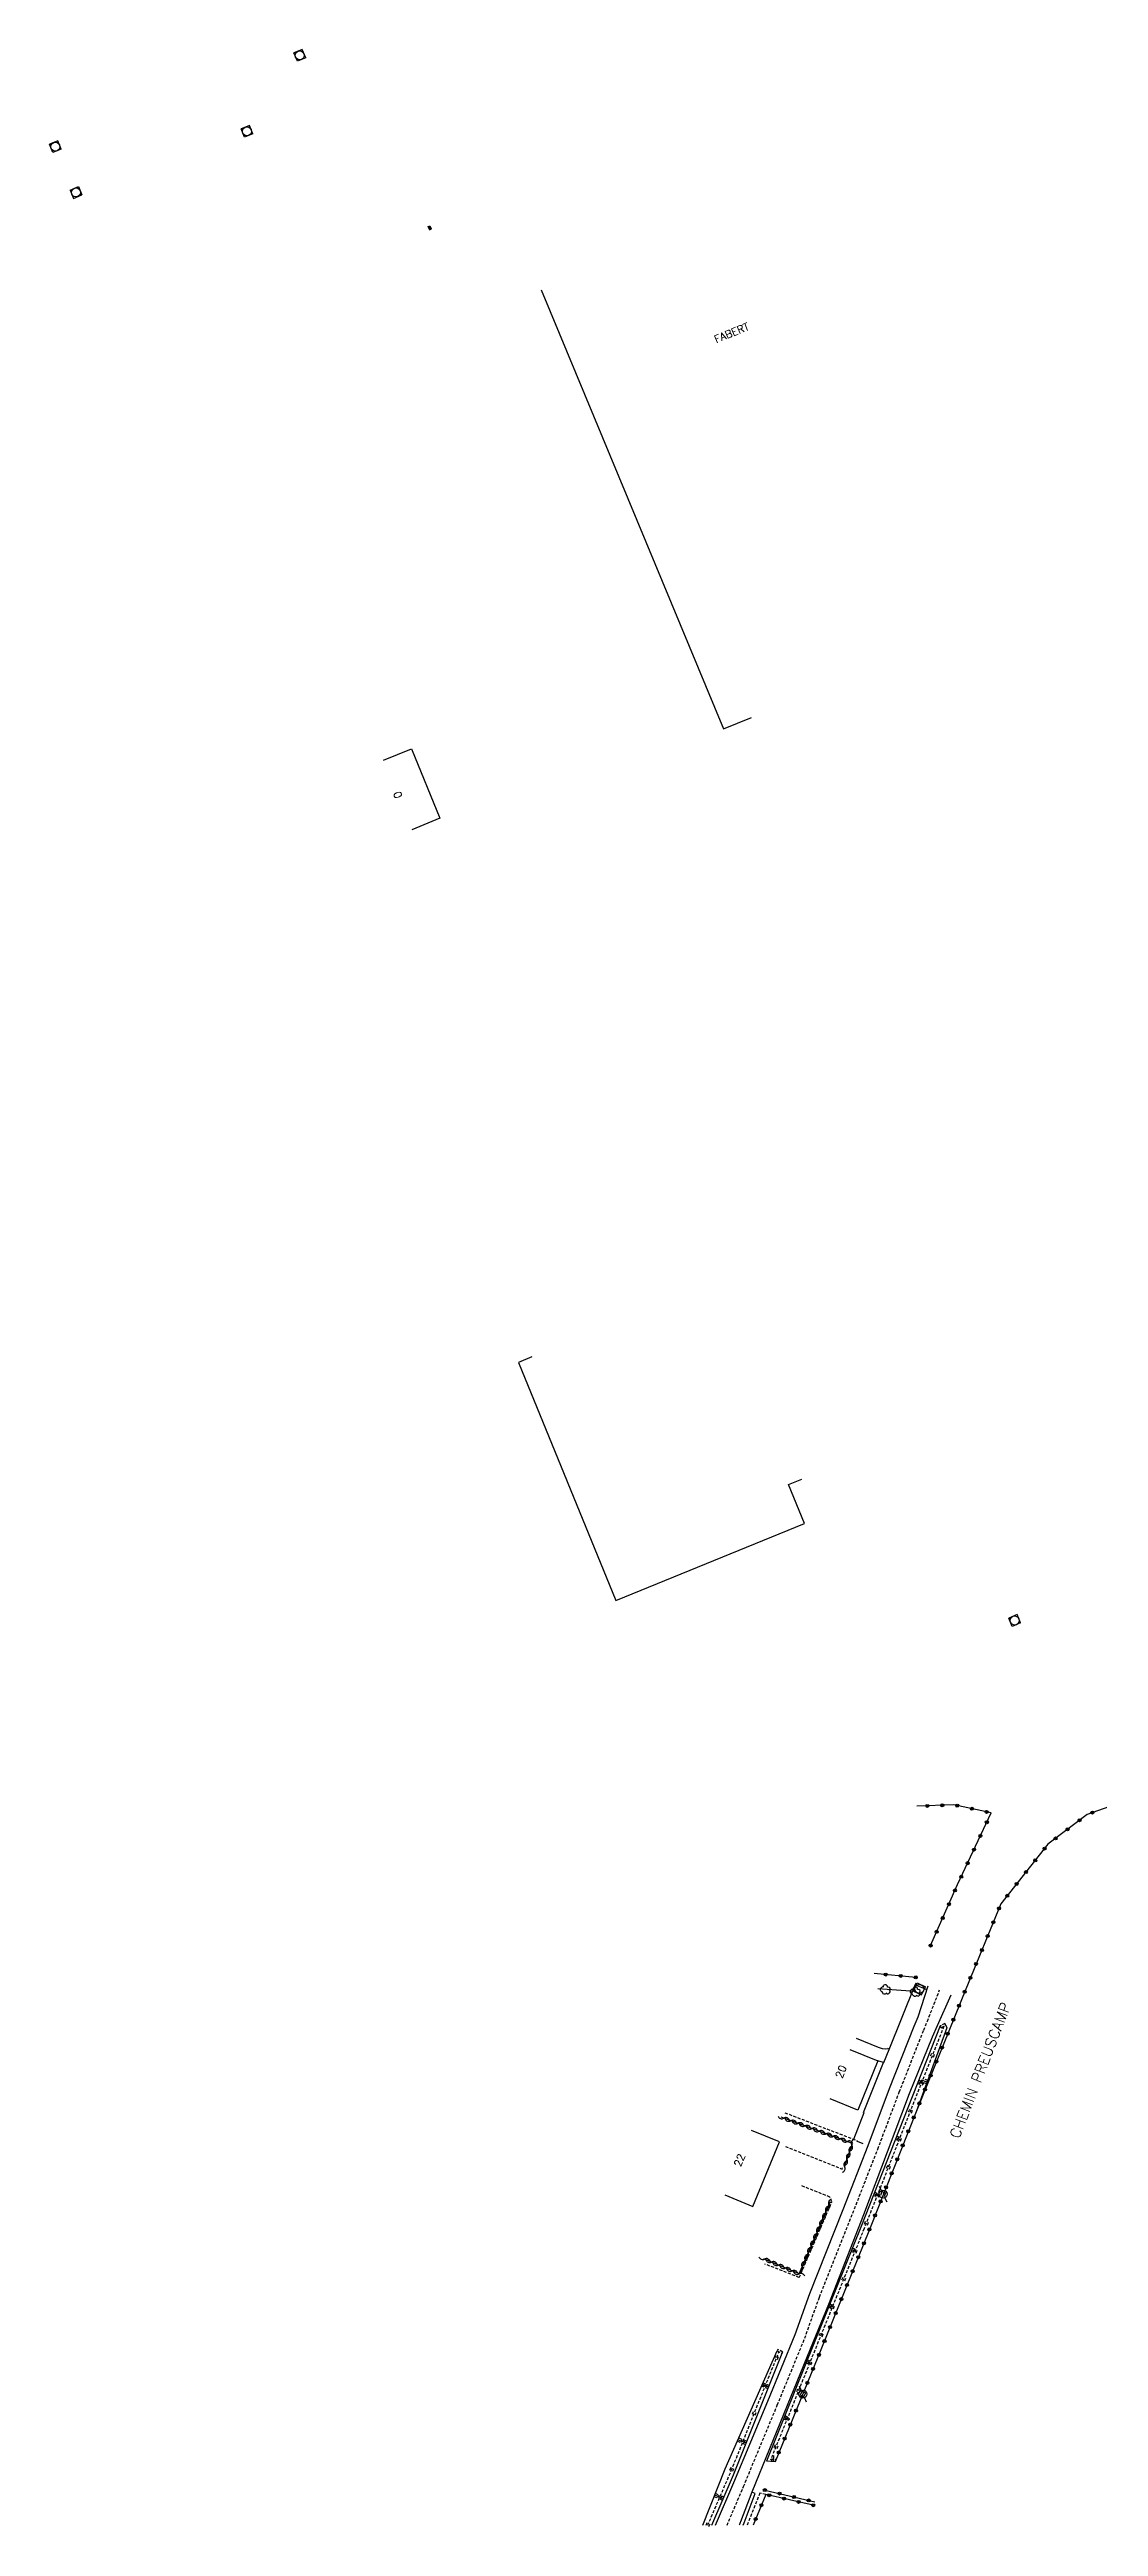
# Model space of a CAD drawing. Header units: millimetres. Extents: x 112999 to 114000, y 149000 to 150000.
# Drawn here: x 113570.4 to 113744.6, y 148999.8 to 149411.1 of the extents above; entities that cross this region are included whole.
import ezdxf
from ezdxf.enums import TextEntityAlignment as Align

# ---------------------------------------------------------------- set-up
doc = ezdxf.new("R2010")
doc.units = ezdxf.units.MM
doc.linetypes.add('DASHED', pattern=[0.75, 0.5, -0.25])
doc.layers.get('0').update_dxf_attribs({"linetype": 'CONTINUOUS'})
for name, color, linetype in [('W0001', 6, 'DASHED'), ('W0008', 7, 'CONTINUOUS'), ('W0100', 7, 'CONTINUOUS'), ('W0112', 1, 'DASHED'), ('W0211', 2, 'CONTINUOUS'), ('W0220', 5, 'DASHED'), ('W0300', 7, 'CONTINUOUS'), ('W0302', 3, 'CONTINUOUS'), ('W0310', 3, 'CONTINUOUS'), ('W0322', 7, 'CONTINUOUS'), ('W0334', 7, 'CONTINUOUS'), ('W0400', 7, 'CONTINUOUS'), ('W0420', 7, 'CONTINUOUS'), ('W0471', 7, 'CONTINUOUS'), ('W0984', 7, 'CONTINUOUS'), ('W0989', 7, 'CONTINUOUS'), ('W0991', 7, 'CONTINUOUS')]:
    doc.layers.add(name, color=color, linetype=linetype)
doc.styles.get("Standard").update_dxf_attribs({"font": 'romans.shx', "width": 0.85})

# ---------------------------------------------------------------- blocks, each defined once
blk = doc.blocks.new('T400')
for p, q in [((-0.15, 0.3), (0.15, 0.3)), ((-0.15, -0.25), (-0.15, 0.3)), ((-0.15, 0.15), (0.15, 0.15)), ((-0.15, 0), (0.15, 0)), ((0.15, 0.3), (0.15, -0.25)), ((-0.15, -0.15), (0.15, -0.15)), ((-0.15, -0.25), (-0.15, -0.3)), ((-0.15, -0.3), (0.15, -0.3)), ((0.15, -0.3), (0.15, -0.25))]:
    blk.add_line(p, q)
blk = doc.blocks.new('T420')
for p, q in [((0.75, 0.75), (-0.75, 0.75)), ((-0.75, 0.75), (-0.75, -0.75)), ((0.75, 0.75), (0.75, -0.75)), ((0.75, -0.75), (-0.75, -0.75))]:
    blk.add_line(p, q)
blk.add_ellipse((0, 0), major_axis=(-0.53, 0.53), ratio=1, start_param=3.926991, end_param=10.210176)
blk = doc.blocks.new('T471')
for p, q in [((-0.333334, 0.333334), (-0.333334, -0.333334)), ((-0.333334, 0.333334), (0.333334, 0.333334)), ((-0.333334, 0), (0, 0)), ((0.500001, 0.500001), (1.000002, 1.000002)), ((-0.500001, -0.500001), (-1.000002, -1.000002)), ((-0.333334, -0.333334), (0.333334, -0.333334))]:
    blk.add_line(p, q)
blk.add_ellipse((0, 0), major_axis=(0.471405, 0.471405), ratio=1, start_param=5.4977871438, end_param=11.780972451)
blk = doc.blocks.new('t211o')
at = {"color": 0, "linetype": 'Continuous'}
for p, q in [((-0.29, 0.5), (-0.29, 0)), ((0, 1), (0, 0)), ((0.29, 0.5), (0.29, 0))]:
    blk.add_line(p, q, dxfattribs=at)
blk = doc.blocks.new('t220o')
at = {"color": 0, "linetype": 'Continuous'}
for p, q in [((-0.25, 0.25), (0.25, 0.25)), ((-0.25, -0.25), (0.25, -0.25))]:
    blk.add_line(p, q, dxfattribs=at)
blk = doc.blocks.new('t310o')
at = {"color": 0, "linetype": 'Continuous'}
for centre, start, end in [((-0.5, 0.38), 216.8699, 323.1304), ((0.5, -0.37), 36.8699, 143.1303)]:
    blk.add_arc(centre, 0.625, start, end, dxfattribs=at)
blk = doc.blocks.new('t322o')
at = {"color": 0, "linetype": 'Continuous'}
for radius in [0.25, 0.15]:
    blk.add_circle((0, 0), radius, dxfattribs=at)
blk = doc.blocks.new('T300')
for p, q in [((-0.8, 0.51), (-0.86, 0.34)), ((-0.86, 0.34), (-0.86, 0.17)), ((-0.86, 0.17), (-0.74, 0.06)), ((-0.69, 0.63), (-0.8, 0.51)), ((-0.8, -0.06), (-0.74, 0.06)), ((-0.74, 0.06), (-0.69, 0.11)), ((-0.57, 0.69), (-0.69, 0.63)), ((-0.46, 0.69), (-0.57, 0.69)), ((-0.29, 0.63), (-0.46, 0.69)), ((-0.29, 0.63), (-0.17, 0.74)), ((-0.23, 0.57), (-0.29, 0.63)), ((-0.17, 0.74), (-0.06, 0.8)), ((-0.06, 0.8), (0.06, 0.8)), ((0.06, 0.8), (0.23, 0.74)), ((0.23, 0.74), (0.34, 0.63)), ((0.34, 0.63), (0.4, 0.51)), ((0.46, 0.46), (0.34, 0.46)), ((0.4, 0.51), (0.4, 0.46)), ((0.57, 0.4), (0.46, 0.46)), ((0.57, 0.4), (0.69, 0.29)), ((0.69, 0.29), (0.74, 0.17)), ((0.74, 0.06), (0.69, -0.17)), ((0.74, 0.17), (0.74, 0.06)), ((-0.8, -0.17), (-0.8, -0.06)), ((-0.8, -0.23), (-0.8, -0.17)), ((-0.74, -0.34), (-0.8, -0.23)), ((-0.69, -0.4), (-0.74, -0.34)), ((-0.51, -0.46), (-0.69, -0.4)), ((-0.4, -0.46), (-0.51, -0.46)), ((-0.4, -0.46), (-0.34, -0.46)), ((-0.34, -0.46), (-0.34, -0.4)), ((-0.34, -0.51), (-0.34, -0.46)), ((-0.29, -0.63), (-0.34, -0.51)), ((-0.17, -0.74), (-0.29, -0.63)), ((-0.06, -0.8), (-0.17, -0.74)), ((0.06, -0.8), (-0.06, -0.8)), ((0.17, -0.74), (0.06, -0.8)), ((0.23, -0.69), (0.17, -0.74)), ((0.29, -0.46), (0.23, -0.46)), ((0.29, -0.63), (0.23, -0.69)), ((0.46, -0.4), (0.29, -0.46)), ((0.34, -0.51), (0.29, -0.63)), ((0.34, -0.51), (0.34, -0.46)), ((0.57, -0.34), (0.46, -0.4)), ((0.63, -0.29), (0.57, -0.34)), ((0.69, -0.17), (0.63, -0.29))]:
    blk.add_line(p, q)

msp = doc.modelspace()

# ---------------------------------------------------------------- linework, layer by layer
at = {"layer": 'W0001'}
msp.add_lwpolyline([(113682.87, 149000), (113685.49, 149006.16), (113685.61, 149006.44), (113691.22, 149019.96), (113695.77, 149031.05), (113698.23, 149037.91), (113703.75, 149051.83), (113707.91, 149062.47), (113711.48, 149071.94), (113715.54, 149082.23), (113716.14, 149083.71), (113718.18, 149088.9)], dxfattribs=at)
at = {"layer": 'W0008'}
msp.add_lwpolyline([(113680.98, 149000), (113684.02, 149007.11), (113689.63, 149020.62), (113694.17, 149031.67), (113696.62, 149038.52), (113702.15, 149052.46), (113706.3, 149063.09), (113709.88, 149072.56), (113713.94, 149082.87), (113714.59, 149084.44), (113716.28, 149089.6)], dxfattribs=at)
msp.add_lwpolyline([(113720.03, 149088.06), (113717.75, 149082.94), (113716.96, 149081.05), (113713.14, 149071.64), (113709.49, 149061.94), (113705.52, 149051.57), (113699.75, 149036.68), (113697.2, 149030.45), (113692.88, 149019.89), (113686.99, 149005.53), (113685.09, 149000.59, 0.000732), (113684.87, 149000, -0.020173)], format="xyb", dxfattribs=at)
at = {"layer": 'W0100'}
for points in [[(113651.99, 149371.23), (113682.29, 149298.33), (113686.91, 149300.23)], [(113625.82, 149293.15), (113630.45, 149295.04), (113635.18, 149283.48), (113630.55, 149281.59)], [(113650.48, 149194.03), (113648.25, 149193.11), (113664.42, 149153.56), (113695.72, 149166.36), (113693.1, 149172.83), (113695.28, 149173.71)], [(113703.26, 149079.01), (113707.9, 149077.15), (113704.62, 149068.95), (113699.98, 149070.8)], [(113682.53, 149054.87), (113687.15, 149052.97), (113691.56, 149063.69), (113686.93, 149065.59)]]:
    msp.add_lwpolyline(points, dxfattribs=at)
at = {"layer": 'W0112'}
for points in [[(113719.07, 149083.36), (113718.28, 149082.94), (113718.43, 149082.64), (113719.22, 149083.05)], [(113692.03, 149028.57), (113692.13, 149028.78), (113691.3, 149029.21), (113691.2, 149029)]]:
    msp.add_lwpolyline(points, close=True, dxfattribs=at)
for points in [[(113692.47, 149068.52), (113704.5, 149063.87), (113704.43, 149063.71)], [(113692.57, 149062.92), (113702, 149059.15), (113702.06, 149059.37)], [(113694.87, 149041.15), (113700.3, 149053.72), (113699.96, 149054.51), (113695.26, 149056.39)], [(113694.87, 149041.15), (113689.16, 149043.38)], [(113689.32, 149005.11), (113688.33, 149005.36), (113686.19, 149000)]]:
    msp.add_lwpolyline(points, dxfattribs=at)
at = {"layer": 'W0211'}
for points in [[(113718.28, 149082.94), (113712.91, 149069.33), (113705.08, 149049.51), (113697.22, 149030), (113689.45, 149010.64)], [(113719.22, 149083.05), (113719.36, 149082.59), (113714.26, 149068.69)], [(113678.86, 149000), (113682.55, 149009.37), (113691.2, 149029)], [(113680.33, 149000), (113683.96, 149008.38), (113692.03, 149028.57)], [(113690.84, 149010.55), (113689.45, 149010.64)]]:
    msp.add_lwpolyline(points, dxfattribs=at)
at = {"layer": 'W0220'}
for points in [[(113718.87, 149082.87), (113713.41, 149069.02), (113705.64, 149049.27), (113697.73, 149029.76), (113690.09, 149010.81)], [(113679.66, 149000), (113683.58, 149009.08), (113691.51, 149028.84)]]:
    msp.add_lwpolyline(points, dxfattribs=at)
at = {"layer": 'W0302'}
msp.add_lwpolyline([(113714.1, 149088.63), (113707.94, 149089.08)], dxfattribs=at)
at = {"layer": 'W0310'}
for points in [[(113702.39, 149059.58), (113703.73, 149063.41), (113691.85, 149067.78)], [(113694.85, 149041.75), (113700.04, 149053.79)], [(113694.85, 149041.75), (113689, 149044.25)]]:
    msp.add_lwpolyline(points, dxfattribs=at)
at = {"layer": 'W0322'}
for points in [[(113774.03, 149129.6), (113758.21, 149123.51), (113742.68, 149118.05), (113736.16, 149113.09), (113728.36, 149103.22), (113722.52, 149089.05), (113714.26, 149068.69), (113706.52, 149049.13), (113698.57, 149029.4), (113690.84, 149010.55)], [(113716.69, 149096.28), (113721.16, 149106.41), (113726.75, 149118.3), (113720.55, 149119.63), (113714.42, 149119.41)], [(113714.22, 149091), (113707.32, 149091.65)], [(113697.19, 149003.34), (113689.32, 149005.11), (113687.2, 149000)], [(113689.15, 149005.84), (113697.47, 149003.88)]]:
    msp.add_lwpolyline(points, dxfattribs=at)
at = {"layer": 'W0334'}
for points in [[(113703.91, 149064.15), (113705.66, 149068.53), (113705.56, 149068.56), (113708.84, 149076.83), (113708.91, 149076.85), (113709.8, 149079.02), (113714.14, 149089.78), (113714.26, 149090.11)], [(113714.14, 149089.78), (113715.78, 149089.08)], [(113715.95, 149088.97), (113715.78, 149089.05)], [(113709.7, 149079.1), (113709.24, 149079.06), (113708.68, 149079.13), (113708.04, 149079.37), (113704.36, 149080.84)], [(113709.8, 149079.02), (113709.7, 149079.1), (113709.56, 149079.18)], [(113708.84, 149076.83), (113707.9, 149077.15)], [(113704.49, 149063.82), (113705.41, 149063.42)], [(113685.57, 149000), (113685.73, 149000.43), (113687.57, 149005.26), (113686.99, 149005.53)]]:
    msp.add_lwpolyline(points, dxfattribs=at)

# ---------------------------------------------------------------- block references
at = {"layer": 'W0211'}
for p, rotation in [((113716.08, 149073.66), 69.85231244942929), ((113714.61, 149073.64), 248.487582484226), ((113710.94, 149064.34), 248.434067235909), ((113707.26, 149055.04), 248.434067235909), ((113703.56, 149045.75), 248.056010395305), ((113699.82, 149036.47), 248.056010395305), ((113696.09, 149027.19), 248.139332034174), ((113688.72, 149023.38), 246.219676633833), ((113689.79, 149022.97), 68.2287801260486), ((113692.37, 149017.91), 248.139332034174), ((113684.69, 149014.22), 246.219676633833), ((113686.08, 149013.68), 68.2287801260486), ((113690.55, 149010.57), 356.351355854999), ((113680.83, 149005), 248.502247411944), ((113682.26, 149004.44), 66.5793651587353)]:
    msp.add_blockref('t211o', p, dxfattribs=dict(at, rotation=rotation))
at = {"layer": 'W0220'}
for p, rotation in [((113716.96, 149078.03), 248.50970401887), ((113715.13, 149073.38), 248.50970401887), ((113713.3, 149068.73), 248.514912215339), ((113711.47, 149064.08), 248.514912215339), ((113709.64, 149059.42), 248.514912215339), ((113707.81, 149054.77), 248.514912215339), ((113705.98, 149050.12), 248.514912215339), ((113704.11, 149045.48), 247.934718166788), ((113702.23, 149040.85), 247.934718166788), ((113700.35, 149036.21), 247.934718166788), ((113698.47, 149031.58), 247.934718166788), ((113691.12, 149027.88), 68.13553303679821), ((113696.6, 149026.94), 248.017399594424), ((113689.26, 149023.24), 68.13553303679821), ((113694.73, 149022.31), 248.017399594424), ((113687.4, 149018.6), 68.13553303679821), ((113692.85, 149017.67), 248.017399594424), ((113685.54, 149013.96), 68.13553303679821), ((113690.98, 149013.03), 248.017399594424), ((113683.68, 149009.32), 68.13553303679821), ((113681.7, 149004.73), 66.6443378022735), ((113679.72, 149000.14), 66.6443378022735)]:
    msp.add_blockref('t220o', p, dxfattribs=dict(at, rotation=rotation))
at = {"layer": 'W0300', "rotation": 175.829206960243}
for p in [(113709.11, 149089), (113714.1, 149088.63)]:
    msp.add_blockref('T300', p, dxfattribs=at)
at = {"layer": 'W0310'}
for p, rotation in [((113692.29, 149067.62), 159.808018987047), ((113693.46, 149067.19), 159.808018987047), ((113694.64, 149066.76), 159.808018987047), ((113695.81, 149066.33), 159.808018987047), ((113696.98, 149065.89), 159.808018987047), ((113698.16, 149065.46), 159.808018987047), ((113699.33, 149065.03), 159.808018987047), ((113700.5, 149064.6), 159.808018987047), ((113701.67, 149064.17), 159.808018987047), ((113702.85, 149063.74), 159.808018987047), ((113703.21, 149061.94), 70.7150119178218), ((113703.62, 149063.12), 70.7150119178218), ((113702.39, 149059.58), 70.7150119178218), ((113702.8, 149060.76), 70.7150119178218), ((113699.8, 149053.23), 66.6569014482192), ((113697.82, 149048.64), 66.6569014482192), ((113698.32, 149049.79), 66.6569014482192), ((113698.81, 149050.93), 66.6569014482192), ((113699.31, 149052.08), 66.6569014482192), ((113696.33, 149045.2), 66.6569014482192), ((113696.83, 149046.34), 66.6569014482192), ((113697.33, 149047.49), 66.6569014482192), ((113689.1, 149044.21), 156.876749916395), ((113690.25, 149043.72), 156.876749916395), ((113691.4, 149043.22), 156.876749916395), ((113692.55, 149042.73), 156.876749916395), ((113693.7, 149042.24), 156.876749916395), ((113694.85, 149041.75), 156.876749916395), ((113695.34, 149042.9), 66.6569014482192), ((113695.84, 149044.05), 66.6569014482192)]:
    msp.add_blockref('t310o', p, dxfattribs=dict(at, rotation=rotation))
at = {"layer": 'W0322'}
for p, rotation in [((113716.12, 149119.47), 182.059339004681), ((113718.62, 149119.56), 182.059339004681), ((113721.1, 149119.52), 167.899185966588), ((113723.55, 149118.99), 167.899185966588), ((113725.99, 149118.47), 167.899185966588), ((113726.02, 149116.75), 64.7877140691523), ((113739.43, 149115.58), 217.309060415537), ((113741.42, 149117.1), 217.309060415537), ((113743.55, 149118.36), 199.339671872379), ((113723.89, 149112.22), 64.7877140691523), ((113724.96, 149114.49), 64.7877140691523), ((113735.61, 149112.39), 231.687809180747), ((113737.44, 149114.07), 217.309060415537), ((113721.76, 149107.7), 64.7877140691523), ((113722.83, 149109.96), 64.7877140691523), ((113732.51, 149108.47), 231.687809180747), ((113734.06, 149110.43), 231.687809180747), ((113719.71, 149103.14), 66.20307434350839), ((113720.72, 149105.43), 66.20307434350839), ((113729.41, 149104.55), 231.687809180747), ((113730.96, 149106.51), 231.687809180747), ((113717.69, 149098.57), 66.20307434350839), ((113718.7, 149100.85), 66.20307434350839), ((113727.1, 149100.16), 247.6042173522499), ((113728.05, 149102.47), 247.6042173522499), ((113716.69, 149096.28), 66.20307434350839), ((113725.2, 149095.54), 247.6042173522499), ((113726.15, 149097.85), 247.6042173522499), ((113709.24, 149091.47), 174.667281802887), ((113711.73, 149091.24), 174.667281802887), ((113714.22, 149091), 174.667281802887), ((113723.29, 149090.92), 247.6042173522499), ((113724.24, 149093.23), 247.6042173522499), ((113721.4, 149086.29), 247.917747473619), ((113722.34, 149088.6), 247.917747473619), ((113720.46, 149083.97), 247.917747473619), ((113718.58, 149079.34), 247.917747473619), ((113719.52, 149081.65), 247.917747473619), ((113716.7, 149074.7), 247.917747473619), ((113717.64, 149077.02), 247.917747473619), ((113714.82, 149070.07), 247.917747473619), ((113715.76, 149072.39), 247.917747473619), ((113713.89, 149067.75), 248.413539294731), ((113712.05, 149063.1), 248.413539294731), ((113712.97, 149065.43), 248.413539294731), ((113710.21, 149058.45), 248.413539294731), ((113711.13, 149060.78), 248.413539294731), ((113708.37, 149053.8), 248.413539294731), ((113709.29, 149056.13), 248.413539294731), ((113707.45, 149051.48), 248.413539294731), ((113705.6, 149046.83), 248.05571866794), ((113706.53, 149049.15), 248.413539294731), ((113703.73, 149042.2), 248.05571866794), ((113704.66, 149044.52), 248.05571866794), ((113701.86, 149037.56), 248.05571866794), ((113702.79, 149039.88), 248.05571866794), ((113699.99, 149032.92), 248.05571866794), ((113700.93, 149035.24), 248.05571866794), ((113699.06, 149030.6), 248.05571866794), ((113697.17, 149025.97), 247.6946088935439), ((113698.12, 149028.29), 247.6946088935439), ((113695.27, 149021.35), 247.6946088935439), ((113696.22, 149023.66), 247.6946088935439), ((113693.37, 149016.72), 247.6946088935439), ((113694.32, 149019.03), 247.6946088935439), ((113692.42, 149014.41), 247.6946088935439), ((113691.47, 149012.1), 247.6946088935439), ((113689.15, 149005.84), 346.735621684077), ((113689.87, 149004.99), 167.322872078051), ((113691.59, 149005.27), 346.735621684077), ((113692.31, 149004.44), 167.322872078051), ((113694.02, 149004.7), 346.735621684077), ((113696.45, 149004.12), 346.735621684077), ((113687.62, 149001.02), 247.504860089902), ((113688.58, 149003.33), 247.504860089902), ((113694.75, 149003.89), 167.322872078051), ((113697.19, 149003.34), 167.322872078051)]:
    msp.add_blockref('t322o', p, dxfattribs=dict(at, rotation=rotation))
at = {"layer": 'W0400', "rotation": 22.41809438893749}
msp.add_blockref('T400', (113633.49, 149381.54), dxfattribs=at)
at = {"layer": 'W0420'}
for p, rotation in [((113611.92, 149410.17), 292.2526392287195), ((113571.33, 149395.02), 292.2526392287195), ((113603.14, 149397.57), 292.2526392287195), ((113574.76, 149387.41), 112.2906396974554), ((113730.64, 149150.26), 292.2526392287195), ((113714.82, 149089.07), 155.680428011045)]:
    msp.add_blockref('T420', p, dxfattribs=dict(at, rotation=rotation))
at = {"layer": 'W0471'}
for p, rotation in [((113708.79, 149054.99), 249.852312449429), ((113695.47, 149021.8), 248.056010395305)]:
    msp.add_blockref('T471', p, dxfattribs=dict(at, rotation=rotation))

# ---------------------------------------------------------------- texts
at = {"layer": 'W0984'}
msp.add_text('FABERT', height=1.25, rotation=21.9725, dxfattribs=at).set_placement((113683.64, 149364.1), align=Align.MIDDLE)
at = {"layer": 'W0989'}
msp.add_text('CHEMIN PREUSCAMP', height=1.75, rotation=68.8047, dxfattribs=at).set_placement((113724.92, 149075.56), align=Align.MIDDLE)
at = {"layer": 'W0991'}
for s, rotation, p in [('0', 292.2526, (113628.19, 149287.37)), ('20', 68.1915, (113701.78, 149075.34)), ('22', 67.6742, (113684.94, 149060.64))]:
    msp.add_text(s, height=1.25, rotation=rotation, dxfattribs=at).set_placement(p, align=Align.MIDDLE)

doc.saveas('drawing.dxf')
